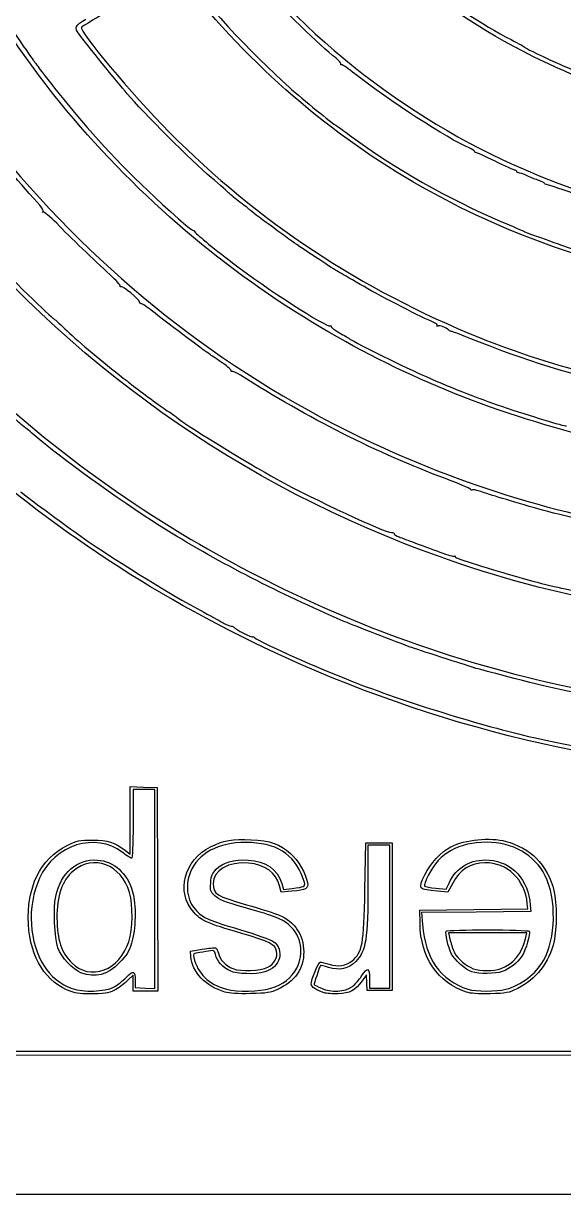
# Model space of a CAD drawing. Extents: x 30.9 to 96.9, y 156.2 to 225.1.
# Drawn here: x 47.2 to 58.41, y 156.17 to 180.49 of the extents above; entities that cross this region are included whole.
import ezdxf

# ---------------------------------------------------------------- set-up
doc = ezdxf.new("R2010")
doc.units = 0
doc.layers.add('Layer_1', color=7, linetype='CONTINUOUS')

msp = doc.modelspace()

# ---------------------------------------------------------------- linework, layer by layer
at = {"layer": 'Layer_1', "color": 3}
for p, q in [((49.41317, 163.93865), (49.41317, 164.64094)), ((49.41317, 164.64094), (49.69333, 164.63194)), ((49.69333, 164.63194), (49.97349, 164.62294)), ((49.97349, 164.62294), (49.98149, 162.50754)), ((49.70087, 164.57788), (49.47371, 164.57788)), ((49.47371, 164.57788), (49.47371, 163.86516)), ((49.92802, 164.57788), (49.70087, 164.57788)), ((49.92802, 162.51416), (49.92802, 164.57788)), ((49.41317, 163.23636), (49.41317, 163.93865)), ((54.28586, 162.50044), (54.30456, 163.47094)), ((54.30456, 163.47094), (54.57714, 163.47094)), ((54.35, 163.42546), (54.349, 162.61418)), ((54.57715, 163.42546), (54.35, 163.42546)), ((54.57714, 163.47094), (54.84973, 163.47094)), ((54.8043, 163.42546), (54.57715, 163.42546)), ((54.8043, 161.93938), (54.8043, 163.42546)), ((54.84973, 163.47094), (54.84973, 161.93937)), ((49.31477, 163.31136), (49.41317, 163.23636)), ((49.92802, 160.45045), (49.92802, 162.51416)), ((49.98149, 162.50754), (49.98949, 160.39213)), ((52.54679, 162.44787), (52.51039, 162.58426)), ((52.77196, 162.46827), (52.54679, 162.44787)), ((52.56108, 162.63154), (52.59798, 162.50828)), ((52.59798, 162.50828), (52.77944, 162.52888)), ((55.76019, 162.53128), (55.97404, 162.51058)), ((56.0085, 162.44791), (55.79259, 162.46861)), ((55.97404, 162.51058), (56.03144, 162.63804)), ((56.10876, 162.63626), (56.0085, 162.44791)), ((57.66651, 162.10624), (57.65591, 162.21239)), ((55.42526, 162.07584), (56.54589, 162.09104)), ((55.42926, 161.79711), (55.42526, 162.07584)), ((56.5945, 162.03749), (55.46186, 162.02949)), ((55.46186, 162.02949), (55.48156, 161.77966)), ((56.54589, 162.09104), (57.66651, 162.10624)), ((57.72713, 162.04549), (56.5945, 162.03749)), ((57.71813, 162.18197), (57.72713, 162.04549)), ((54.8043, 160.45328), (54.8043, 161.93938)), ((54.84973, 161.93937), (54.84973, 160.40778)), ((56.83307, 161.60571), (56.02128, 161.60571)), ((56.02128, 161.60571), (56.05868, 161.44649)), ((57.64488, 161.60571), (56.83307, 161.60571)), ((57.61698, 161.4815), (57.64488, 161.60571)), ((50.66969, 161.22639), (50.90895, 161.26589)), ((50.67669, 161.11353), (50.66969, 161.22639)), ((48.39208, 160.77633), (48.39206, 160.77633)), ((48.87716, 160.83503), (48.87714, 160.83503)), ((49.4742, 160.72777), (49.36884, 160.62227)), ((49.4742, 160.55995), (49.4742, 160.72777)), ((54.31684, 160.73074), (54.23034, 160.61116)), ((54.32584, 160.56926), (54.31684, 160.73074)), ((56.50689, 160.79532), (56.50689, 160.79464)), ((57.11471, 160.8647), (57.11476, 160.86514)), ((49.4742, 160.39213), (49.4742, 160.55995)), ((49.51843, 160.60492), (49.51915, 160.46845)), ((54.02503, 160.49147), (54.02503, 160.4914)), ((54.33484, 160.40778), (54.32584, 160.56926)), ((54.38028, 160.65042), (54.38028, 160.45328)), ((48.18699, 160.38454), (48.18656, 160.38503)), ((49.06886, 160.47655), (49.06884, 160.47663)), ((49.73185, 160.39213), (49.4742, 160.39213)), ((49.51915, 160.46845), (49.72358, 160.45945)), ((49.72358, 160.45945), (49.92802, 160.45045)), ((49.98949, 160.39213), (49.73185, 160.39213)), ((51.38146, 160.37366), (51.38186, 160.37369)), ((52.33145, 160.45413), (52.33143, 160.45409)), ((53.44165, 160.35885), (53.44119, 160.35879)), ((54.59228, 160.40778), (54.33484, 160.40778)), ((54.38028, 160.45328), (54.59229, 160.45328)), ((54.84973, 160.40778), (54.59228, 160.40778)), ((54.59229, 160.45328), (54.8043, 160.45328)), ((56.39428, 160.37271), (56.39437, 160.37261)), ((57.21221, 160.43403), (57.21213, 160.43381)), ((63.90773, 159.06535), (31.34175, 159.05735)), ((95.400976, 156.1708), (32.344721, 156.1708))]:
    msp.add_line(p, q, dxfattribs=at)
for points in [[(57.77243, 179.80189), (55.64406, 180.86274), (53.88764, 182.40278), (52.56629, 184.36668)], [(50.91122, 182.9965), (52.39121, 180.76265), (54.65658, 178.82139), (57.1364, 177.66199)], [(40.03579, 182.01169), (42.01217, 177.31923), (45.31762, 173.30783), (49.5192, 170.50292)], [(50.43442, 181.62186), (50.85071, 181.02671), (51.94904, 179.84156), (52.71449, 179.16156)], [(53.61464, 179.82377), (53.23123, 180.13331), (52.46991, 180.88818), (51.95748, 181.46691)], [(55.31919, 181.49071), (56.02233, 180.92558), (56.72388, 180.45516), (57.31814, 180.15035)], [(55.63721, 176.99589), (53.7269, 178.0515), (52.055, 179.46177), (50.65617, 181.19747)], [(47.95271, 178.85187), (47.46768, 179.44471), (46.5965, 180.68064), (46.5965, 180.77589)], [(46.70337, 180.74126), (46.76637, 180.63918), (47.39607, 179.72297), (47.41126, 179.71126)], [(49.15577, 180.86433), (48.75597, 180.62612), (48.417, 180.42046), (48.40247, 180.40729)], [(48.35424, 180.26213), (48.25095, 180.39716), (48.27314, 180.44579), (48.49701, 180.57522)], [(48.40247, 180.40729), (48.33357, 180.34479), (49.45186, 179.01008), (50.23096, 178.22499)], [(49.35226, 179.0253), (49.14838, 179.2673), (48.51092, 180.0573), (48.35424, 180.26213)], [(57.31814, 180.15035), (57.47639, 180.06915), (57.61268, 179.99347), (57.62101, 179.98209)], [(57.62101, 179.98209), (57.63531, 179.96259), (57.76338, 179.90049), (58.33233, 179.63714)], [(47.41126, 179.71126), (47.42206, 179.70326), (47.45256, 179.66196), (47.47896, 179.62026)], [(53.78654, 179.64531), (53.79554, 179.65991), (53.71824, 179.74021), (53.61464, 179.82377)], [(63.18677, 178.37914), (61.29833, 178.47174), (59.48552, 178.94805), (57.77243, 179.80189)], [(47.47896, 179.62026), (47.54206, 179.52076), (47.96725, 178.98608), (48.28692, 178.60426)], [(53.80024, 179.62711), (53.78374, 179.62211), (53.77754, 179.63111), (53.78654, 179.64531)], [(54.07937, 179.43831), (53.94236, 179.54674), (53.81675, 179.63169), (53.80024, 179.62711)], [(58.33233, 179.63714), (58.46535, 179.57554), (58.62549, 179.50917), (58.6882, 179.48957)], [(56.44756, 177.9026), (56.0127, 178.08617), (54.76814, 178.89324), (54.07937, 179.43831)], [(51.09412, 177.28849), (50.69422, 177.62717), (49.6684, 178.65001), (49.35226, 179.0253)], [(52.71449, 179.16156), (53.00619, 178.9024), (53.58924, 178.428), (53.70965, 178.35181)], [(53.19909, 174.2779), (51.21339, 175.47983), (49.46295, 177.00592), (47.95271, 178.85187)], [(47.32006, 176.95626), (46.91006, 177.40941), (46.41302, 178.01367), (46.06445, 178.48273)], [(48.28692, 178.60426), (48.92032, 177.84772), (49.49542, 177.26061), (50.41845, 176.42821)], [(53.70965, 178.35181), (53.75365, 178.32391), (53.89191, 178.22483), (54.01685, 178.13154)], [(46.38329, 178.22537), (48.34315, 175.70062), (50.80567, 173.64442), (53.6231, 172.1801)], [(50.23096, 178.22499), (52.07425, 176.36756), (54.20702, 174.95558), (56.66697, 173.96407)], [(54.01685, 178.13154), (54.86319, 177.49954), (56.04395, 176.8287), (57.10612, 176.3764)], [(56.56113, 177.8276), (56.56113, 177.8425), (56.51003, 177.8762), (56.44756, 177.9026)], [(56.58383, 177.8063), (56.57133, 177.8033), (56.56113, 177.8123), (56.56113, 177.8276)], [(56.98786, 177.62433), (56.77814, 177.72756), (56.59633, 177.80945), (56.58383, 177.8063)], [(55.09501, 169.69184), (50.99839, 171.30261), (47.49712, 173.97798), (44.82021, 177.54299)], [(57.40431, 177.43662), (57.38501, 177.43662), (57.19758, 177.52112), (56.98786, 177.62433)], [(57.1364, 177.66199), (59.18599, 176.70374), (61.21397, 176.22544), (63.45127, 176.17263)], [(51.47289, 176.95619), (51.44779, 176.98379), (51.27736, 177.1333), (51.09412, 177.28849)], [(57.43941, 177.41142), (57.43941, 177.42532), (57.42361, 177.43662), (57.40431, 177.43662)], [(57.47721, 177.38582), (57.45641, 177.38611), (57.43941, 177.39762), (57.43941, 177.41142)], [(57.65135, 177.32382), (57.57645, 177.35772), (57.49802, 177.38562), (57.47721, 177.38582)], [(57.90122, 177.22206), (57.83882, 177.24416), (57.72632, 177.28996), (57.65135, 177.32382)], [(58.0148, 177.16276), (58.0148, 177.17326), (57.9637, 177.20006), (57.90122, 177.22206)], [(58.0526, 177.14066), (58.0318, 177.14166), (58.0148, 177.15226), (58.0148, 177.16276)], [(58.8022, 176.89483), (58.41074, 177.02842), (58.07341, 177.13904), (58.0526, 177.14066)], [(47.60247, 176.57196), (47.63087, 176.60346), (47.59447, 176.65326), (47.32006, 176.95626)], [(51.70004, 176.76965), (51.60024, 176.84465), (51.49798, 176.92862), (51.47289, 176.95619)], [(66.52542, 175.11871), (62.84896, 174.49398), (58.94764, 175.16661), (55.63721, 176.99589)], [(47.61437, 176.56696), (47.59587, 176.55646), (47.59057, 176.55896), (47.60247, 176.57196)], [(47.88979, 176.33678), (47.75678, 176.47392), (47.63284, 176.57751), (47.61437, 176.56696)], [(51.89674, 176.61524), (51.88874, 176.62524), (51.79994, 176.69464), (51.70004, 176.76965)], [(52.87043, 175.896), (52.67086, 176.03143), (51.92333, 176.5836), (51.89674, 176.61524)], [(48.9958, 175.2704), (48.66639, 175.56907), (48.17261, 176.04516), (47.88979, 176.33678)], [(50.41845, 176.42821), (50.56179, 176.29893), (50.69298, 176.19316), (50.70997, 176.19316)], [(57.10612, 176.3764), (57.34766, 176.27355), (57.57254, 176.17673), (57.60585, 176.16125)], [(46.13181, 176.14076), (46.10121, 176.09116), (46.71522, 175.41097), (47.28949, 174.85826)], [(50.70997, 176.19316), (50.72697, 176.19316), (50.74537, 176.18136), (50.75097, 176.16706)], [(50.75097, 176.16706), (50.76607, 176.12816), (51.10538, 175.848), (51.53963, 175.51595)], [(57.60585, 176.16125), (57.63915, 176.14575), (57.72777, 176.11135), (57.80273, 176.08475)], [(57.80273, 176.08475), (57.87763, 176.05815), (58.12982, 175.96861), (58.36304, 175.88575)], [(53.76911, 175.30871), (53.66759, 175.36621), (53.22494, 175.65544), (52.87043, 175.896)], [(58.36304, 175.88575), (59.21364, 175.58356), (60.37451, 175.30006), (61.31602, 175.16458)], [(51.53963, 175.51595), (52.24658, 174.97534), (53.4979, 174.16658), (53.56403, 174.20751)], [(49.20985, 175.03066), (49.21985, 175.04676), (49.12345, 175.15464), (48.9958, 175.2704)], [(54.26885, 175.02105), (54.04931, 175.14795), (53.82443, 175.2774), (53.76911, 175.30871)], [(47.28949, 174.85826), (47.5749, 174.58357), (47.81524, 174.35882), (47.82357, 174.35882)], [(49.22155, 175.01976), (49.20525, 175.00966), (49.19995, 175.01476), (49.20985, 175.03066)], [(49.61145, 174.70193), (49.60945, 174.75663), (49.25858, 175.04268), (49.22155, 175.01976)], [(55.70495, 174.28376), (55.50029, 174.36406), (54.65189, 174.79962), (54.26885, 175.02105)], [(49.64355, 174.66763), (49.62665, 174.66463), (49.61215, 174.67993), (49.61145, 174.70193)], [(49.88447, 174.50486), (49.76888, 174.59746), (49.66046, 174.67075), (49.64355, 174.66763)], [(47.82357, 174.35882), (47.83157, 174.35882), (47.93806, 174.26282), (48.05946, 174.14554)], [(51.07897, 173.60719), (50.93366, 173.70599), (50.093, 174.33774), (49.88447, 174.50486)], [(48.05946, 174.14554), (48.27725, 173.93511), (48.77297, 173.51488), (49.18588, 173.1907)], [(59.00896, 171.88632), (56.86265, 172.41956), (55.00782, 173.18309), (53.19909, 174.2779)], [(53.56403, 174.20751), (53.58073, 174.21791), (53.59063, 174.21151), (53.58603, 174.19311)], [(53.58603, 174.19311), (53.58103, 174.17491), (53.65943, 174.11591), (53.75943, 174.06196)], [(55.78355, 174.21376), (55.79425, 174.23106), (55.75895, 174.26256), (55.70495, 174.28376)], [(55.79685, 174.20256), (55.77875, 174.19136), (55.77285, 174.19656), (55.78355, 174.21376)], [(56.0192, 174.12146), (55.9869, 174.16666), (55.83088, 174.22359), (55.79685, 174.20256)], [(56.0646, 174.09446), (56.0498, 174.09517), (56.0294, 174.10716), (56.0192, 174.12146)], [(53.75943, 174.06196), (53.85933, 174.00806), (53.94796, 173.95598), (53.95629, 173.94623)], [(53.95629, 173.94623), (53.99069, 173.90593), (55.00536, 173.39928), (55.45551, 173.19759)], [(56.66696, 173.86799), (56.12336, 174.08321), (56.09677, 174.09321), (56.0646, 174.09446)], [(59.98932, 172.88637), (58.78321, 173.12622), (57.82665, 173.40884), (56.66696, 173.86799)], [(56.66697, 173.96407), (58.20674, 173.34345), (60.02072, 172.88457), (61.6492, 172.70372)], [(51.34243, 173.42863), (51.23918, 173.49853), (51.12062, 173.57889), (51.07897, 173.60719)], [(51.51191, 173.27193), (51.52201, 173.28823), (51.44571, 173.35873), (51.34243, 173.42863)], [(49.18588, 173.1907), (49.3024, 173.0992), (49.41824, 173.00826), (49.44332, 172.98858)], [(51.52421, 173.26123), (51.50741, 173.25083), (51.50191, 173.25523), (51.51191, 173.27193)], [(51.70303, 173.18533), (51.62153, 173.23753), (51.541, 173.27163), (51.52421, 173.26123)], [(55.95512, 171.03655), (54.53829, 171.56455), (53.10495, 172.28887), (51.70303, 173.18533)], [(55.45551, 173.19759), (55.98868, 172.95868), (56.64534, 172.69836), (57.11808, 172.5385)], [(49.44332, 172.98858), (49.66008, 172.81838), (50.03689, 172.54275), (50.18551, 172.44568)], [(51.68386, 167.77599), (49.14625, 169.04974), (46.93099, 170.63111), (44.94969, 172.58318)], [(50.18551, 172.44568), (50.28541, 172.38038), (50.37405, 172.31836), (50.38237, 172.30781)], [(57.11808, 172.5385), (57.74538, 172.32637), (58.3975, 172.1291), (58.47145, 172.1291)], [(47.27354, 172.06233), (47.20454, 172.11593), (47.10226, 172.20256), (47.04639, 172.25485)], [(50.38237, 172.30781), (50.44807, 172.22451), (51.83976, 171.36412), (52.45705, 171.02516)], [(53.6231, 172.1801), (55.6615, 171.12068), (57.92138, 170.36563), (60.16512, 169.99435)], [(47.58084, 171.80947), (47.48094, 171.89497), (47.34261, 172.00872), (47.27354, 172.06233)], [(50.16397, 169.97129), (49.40359, 170.44004), (48.08492, 171.37842), (47.58084, 171.80947)], [(52.45705, 171.02516), (53.23635, 170.59724), (54.69855, 169.91572), (54.83734, 169.91572)], [(56.47593, 170.81605), (56.46423, 170.83495), (56.22992, 170.93414), (55.95512, 171.03655)], [(47.14157, 170.7639), (47.16287, 170.739), (47.92065, 170.17565), (48.24706, 169.94194)], [(56.51663, 170.80125), (56.50593, 170.79055), (56.48763, 170.79725), (56.47593, 170.81605)], [(56.66214, 170.77595), (56.59284, 170.80055), (56.52737, 170.81195), (56.51663, 170.80125)], [(57.80274, 170.42696), (57.21463, 170.59968), (56.80684, 170.72445), (56.66214, 170.77595)], [(49.5192, 170.50292), (51.23885, 169.3549), (53.19775, 168.37039), (55.14946, 167.67325)], [(59.61997, 169.99286), (59.38233, 170.03056), (58.15069, 170.32476), (57.80274, 170.42696)], [(53.83513, 168.07837), (52.50425, 168.65014), (51.29904, 169.27157), (50.16397, 169.97129)], [(48.24706, 169.94194), (48.98781, 169.41154), (50.22075, 168.64267), (50.94261, 168.26096)], [(54.83734, 169.91572), (54.86914, 169.91572), (54.89514, 169.90342), (54.89514, 169.88832)], [(54.89514, 169.88832), (54.89514, 169.87322), (54.93944, 169.84432), (54.99354, 169.82412)], [(54.99354, 169.82412), (55.04764, 169.80382), (55.1942, 169.74962), (55.31913, 169.70362)], [(62.80009, 168.05266), (60.00081, 168.20079), (57.57424, 168.71703), (55.09501, 169.69184)], [(55.31913, 169.70362), (55.44406, 169.65762), (55.67916, 169.57079), (55.84158, 169.51062)], [(55.84158, 169.51062), (56.00399, 169.45042), (56.13709, 169.41122), (56.13734, 169.42342)], [(56.13734, 169.42342), (56.13762, 169.43562), (56.14784, 169.43142), (56.16004, 169.41302)], [(56.16004, 169.41302), (56.18644, 169.37432), (56.57909, 169.2496), (57.62093, 168.94889)], [(57.62093, 168.94889), (57.79583, 168.89839), (58.09567, 168.82248), (58.28724, 168.78017)], [(58.28724, 168.78017), (58.47881, 168.73787), (58.78841, 168.6693), (58.97526, 168.62782)], [(50.94261, 168.26096), (51.12584, 168.16406), (51.31665, 168.06005), (51.36663, 168.02981)], [(51.36663, 168.02981), (51.41663, 167.99961), (51.4802, 167.97481), (51.50796, 167.97471)], [(55.22834, 167.53769), (54.75031, 167.71756), (53.971, 168.02), (53.83513, 168.07837)], [(51.50796, 167.97471), (51.53566, 167.97471), (51.56296, 167.96261), (51.56856, 167.94811)], [(51.56856, 167.94811), (51.58116, 167.91511), (51.95724, 167.72387), (51.95724, 167.75047)], [(62.43665, 164.91334), (58.72174, 165.11075), (55.04195, 166.09041), (51.68386, 167.77599)], [(51.95724, 167.75047), (51.95724, 167.76107), (51.97754, 167.75247), (52.00244, 167.73227)], [(52.00244, 167.73227), (52.10826, 167.64437), (53.09283, 167.19946), (53.89564, 166.87685)], [(55.14946, 167.67325), (57.58446, 166.80348), (59.83559, 166.35125), (62.61838, 166.17283)], [(55.87952, 167.32442), (55.57968, 167.41982), (55.28664, 167.51575), (55.22834, 167.53769)], [(56.47011, 167.13352), (56.44511, 167.14352), (56.17935, 167.22902), (55.87952, 167.32442)], [(56.54581, 167.10842), (56.52911, 167.11242), (56.49511, 167.12392), (56.47011, 167.13352)], [(57.00011, 166.98905), (56.76691, 167.05055), (56.56246, 167.10423), (56.54581, 167.10842)], [(53.89564, 166.87685), (54.9354, 166.45901), (56.60004, 165.93487), (57.68343, 165.68419)], [(59.36251, 166.46188), (58.40521, 166.63001), (58.12622, 166.69226), (57.00011, 166.98905)], [(57.68343, 165.68419), (58.41499, 165.51493), (59.60257, 165.29399), (60.28264, 165.20065)], [(49.25481, 163.27442), (48.69685, 163.70081), (47.85092, 163.43847), (47.53258, 162.74032)], [(49.47371, 163.86516), (49.47371, 163.42008), (49.46251, 163.15245), (49.44411, 163.15245)], [(47.3033, 161.78776), (47.2571, 162.54048), (47.55443, 163.14541), (48.10448, 163.41763)], [(48.10448, 163.41763), (48.3246, 163.52656), (48.34841, 163.53164), (48.6393, 163.53164)], [(48.6393, 163.53164), (48.9637, 163.53164), (49.07229, 163.49624), (49.31477, 163.31136)], [(51.92691, 163.47845), (51.33349, 163.50955), (50.88839, 163.31168), (50.69585, 162.93122)], [(51.08202, 163.39201), (51.33518, 163.51869), (51.5518, 163.55648), (51.92604, 163.53927)], [(51.92604, 163.53927), (52.31705, 163.52127), (52.52767, 163.44787), (52.74196, 163.25498)], [(53.0303, 162.64812), (52.87046, 163.18692), (52.52467, 163.44713), (51.92691, 163.47845)], [(56.81293, 163.48607), (56.23608, 163.48607), (55.83127, 163.25971), (55.60766, 162.81214)], [(56.0702, 163.39203), (56.36496, 163.54261), (56.88295, 163.59354), (57.21617, 163.50469)], [(58.029, 162.79019), (57.80905, 163.22482), (57.35253, 163.48607), (56.81293, 163.48607)], [(57.21617, 163.50469), (57.43139, 163.44729), (57.71291, 163.29146), (57.84209, 163.15819)], [(49.40144, 162.4398), (49.23257, 163.02441), (48.65054, 163.24643), (48.23057, 162.88645)], [(49.44411, 163.15245), (49.42781, 163.15245), (49.34261, 163.20735), (49.25481, 163.27442)], [(50.73375, 162.03281), (50.36006, 162.44901), (50.53104, 163.1163), (51.08202, 163.39201)], [(52.74196, 163.25498), (52.89598, 163.11632), (53.05899, 162.83623), (53.09567, 162.64724)], [(55.53061, 162.8127), (55.6331, 163.02962), (55.88027, 163.295), (56.0702, 163.39203)], [(57.84209, 163.15819), (58.00905, 162.98595), (58.15782, 162.71328), (58.20987, 162.48412)], [(47.86835, 162.36095), (47.97714, 162.85135), (48.31182, 163.1435), (48.73398, 163.11658)], [(48.73398, 163.11658), (49.07724, 163.09468), (49.34864, 162.85014), (49.46403, 162.45874)], [(50.69585, 162.93122), (50.53793, 162.61914), (50.57974, 162.26523), (50.79944, 162.05448)], [(51.08588, 162.64483), (51.09628, 162.79428), (51.11298, 162.83503), (51.20165, 162.92659)], [(51.86936, 163.05222), (51.44753, 163.08762), (51.13916, 162.90713), (51.13916, 162.62482)], [(51.20165, 162.92659), (51.34155, 163.07113), (51.56093, 163.13375), (51.86387, 163.11562)], [(51.86387, 163.11562), (52.22967, 163.09372), (52.47344, 162.92449), (52.56108, 162.63154)], [(52.51039, 162.58426), (52.43659, 162.86068), (52.21379, 163.0233), (51.86936, 163.05222)], [(56.03144, 162.63804), (56.17968, 162.96723), (56.4857, 163.1422), (56.8656, 163.11498)], [(56.77578, 163.06025), (56.47714, 163.05725), (56.25916, 162.91883), (56.10876, 162.63626)], [(57.65591, 162.21239), (57.60591, 162.71432), (57.24215, 163.06471), (56.77578, 163.06025)], [(56.8656, 163.11498), (57.3378, 163.08118), (57.68436, 162.70188), (57.71813, 162.18197)], [(47.53258, 162.74032), (47.40551, 162.46166), (47.34182, 162.10011), (47.3642, 161.78448)], [(48.23057, 162.88645), (48.00242, 162.6909), (47.89271, 162.37149), (47.89485, 161.90906)], [(55.79259, 162.46861), (55.38915, 162.50731), (55.3874, 162.50961), (55.53061, 162.8127)], [(55.60766, 162.81214), (55.54826, 162.69312), (55.51006, 162.5859), (55.52296, 162.57388)], [(57.9939, 161.03218), (58.24934, 161.46864), (58.26637, 162.32118), (58.029, 162.79019)], [(49.38504, 161.4179), (49.46944, 161.68536), (49.47734, 162.17694), (49.40144, 162.4398)], [(49.46403, 162.45874), (49.54293, 162.19112), (49.53223, 161.66985), (49.44203, 161.38852)], [(51.17478, 162.3731), (51.07918, 162.4649), (51.07438, 162.47942), (51.08588, 162.64483)], [(51.13916, 162.62482), (51.13916, 162.40953), (51.20696, 162.36662), (51.83015, 162.18773)], [(53.09567, 162.64724), (53.11967, 162.52339), (53.06867, 162.49519), (52.77196, 162.46827)], [(52.77944, 162.52888), (53.02507, 162.55668), (53.05342, 162.57018), (53.0303, 162.64812)], [(54.01857, 161.02046), (54.23686, 161.20439), (54.26378, 161.35342), (54.28586, 162.50044)], [(54.349, 162.61418), (54.348, 161.4673), (54.3092, 161.22329), (54.09636, 161.01019)], [(55.52296, 162.57388), (55.53576, 162.56188), (55.64257, 162.54268), (55.76019, 162.53128)], [(58.20987, 162.48412), (58.26997, 162.21957), (58.27057, 161.68199), (58.21087, 161.42917)], [(47.91345, 161.29385), (47.84365, 161.48718), (47.81665, 162.12764), (47.86835, 162.36095)], [(51.80836, 162.124), (51.3602, 162.25201), (51.25984, 162.29147), (51.17478, 162.3731)], [(51.83015, 162.18773), (52.12748, 162.10233), (52.43237, 162.0061), (52.50768, 161.97377)], [(51.72904, 161.59274), (50.99947, 161.80715), (50.89482, 161.85342), (50.73375, 162.03281)], [(50.79944, 162.05448), (50.95793, 161.90242), (51.02716, 161.8729), (51.70136, 161.66979)], [(52.72201, 161.76002), (52.57621, 161.8882), (52.43016, 161.94639), (51.80836, 162.124)], [(52.50768, 161.97377), (52.83169, 161.83469), (53.01614, 161.55784), (53.01666, 161.20983)], [(48.18656, 160.38503), (47.66276, 160.57287), (47.34712, 161.07415), (47.3033, 161.78776)], [(47.3642, 161.78448), (47.4122, 161.10652), (47.71836, 160.62304), (48.2108, 160.44735)], [(47.89485, 161.90906), (47.89685, 161.45567), (47.98615, 161.19177), (48.21107, 160.97419)], [(52.8722, 160.8743), (53.02923, 161.1753), (52.9665, 161.54503), (52.72201, 161.76002)], [(56.39437, 160.37261), (55.79502, 160.57119), (55.43951, 161.09593), (55.42926, 161.79711)], [(55.48156, 161.77966), (55.53766, 161.06897), (55.85561, 160.61575), (56.42474, 160.43503)], [(51.70136, 161.66979), (52.03031, 161.57069), (52.33491, 161.46335), (52.37826, 161.43124)], [(52.45458, 161.22397), (52.41868, 161.36739), (52.31282, 161.42117), (51.72904, 161.59274)], [(56.07883, 161.17723), (56.01473, 161.30427), (55.94667, 161.59767), (55.97192, 161.63857)], [(55.97192, 161.63857), (55.99592, 161.67747), (57.67265, 161.67507), (57.6967, 161.63657)], [(57.11476, 160.86514), (57.36531, 160.95064), (57.54824, 161.17514), (57.61698, 161.4815)], [(57.6967, 161.63657), (57.7279, 161.58597), (57.6276, 161.25093), (57.54271, 161.12249)], [(48.39206, 160.77633), (48.2285, 160.83433), (47.98382, 161.0989), (47.91345, 161.29385)], [(48.87714, 160.83503), (49.08503, 160.90593), (49.30203, 161.155), (49.38504, 161.4179)], [(49.44203, 161.38852), (49.38183, 161.20062), (49.34223, 161.13699), (49.18753, 160.97925)], [(51.08378, 161.23041), (51.03958, 161.22241), (50.9385, 161.20681), (50.85932, 161.19641)], [(50.90895, 161.26589), (51.04053, 161.28759), (51.16532, 161.29889), (51.18625, 161.29079)], [(51.18478, 161.15191), (51.16698, 161.23331), (51.15388, 161.24351), (51.08378, 161.23041)], [(51.18625, 161.29079), (51.20715, 161.28279), (51.23355, 161.23399), (51.24485, 161.18241)], [(52.37826, 161.43124), (52.63022, 161.24461), (52.53556, 160.89129), (52.20721, 160.79278)], [(52.27106, 160.89171), (52.40221, 160.95571), (52.48449, 161.10464), (52.45458, 161.22397)], [(56.05868, 161.44649), (56.07928, 161.35889), (56.11878, 161.24375), (56.14658, 161.19057)], [(58.21087, 161.42917), (58.10698, 160.98782), (57.83801, 160.63905), (57.45746, 160.45222)], [(48.21107, 160.97419), (48.39504, 160.79618), (48.62342, 160.74846), (48.87716, 160.83503)], [(49.18753, 160.97925), (48.93996, 160.72682), (48.70252, 160.66625), (48.39208, 160.77633)], [(51.38186, 160.37369), (50.98378, 160.48955), (50.69544, 160.79209), (50.67669, 161.11353)], [(50.85932, 161.19641), (50.72149, 161.17821), (50.71617, 161.17391), (50.73462, 161.09589)], [(50.73462, 161.09589), (50.81452, 160.75772), (51.0378, 160.54034), (51.41216, 160.43603)], [(51.48663, 160.81358), (51.34059, 160.87998), (51.21307, 161.02295), (51.18478, 161.15191)], [(51.24485, 161.18241), (51.27465, 161.04668), (51.3938, 160.92), (51.54675, 160.86151)], [(53.01666, 161.20983), (53.01738, 160.85859), (52.83176, 160.59195), (52.47342, 160.42866)], [(53.1688, 160.53681), (53.1688, 160.62601), (53.32382, 160.9992), (53.36074, 160.99886)], [(53.36074, 160.99886), (53.38014, 160.99857), (53.4641, 160.97766), (53.54739, 160.95226)], [(54.09636, 161.01019), (53.93906, 160.85268), (53.77231, 160.81697), (53.52839, 160.88857)], [(53.54739, 160.95226), (53.73543, 160.89476), (53.89719, 160.91816), (54.01857, 161.02046)], [(56.50689, 160.79464), (56.37523, 160.83684), (56.14827, 161.03972), (56.07883, 161.17723)], [(56.14658, 161.19057), (56.20928, 161.0704), (56.39973, 160.90763), (56.53477, 160.8587)], [(57.54271, 161.12249), (57.44481, 160.97426), (57.29889, 160.8599), (57.13308, 160.80132)], [(57.21213, 160.43381), (57.53272, 160.51951), (57.82468, 160.74303), (57.9939, 161.03218)], [(49.33183, 160.67992), (49.48775, 160.83604), (49.5172, 160.82421), (49.51843, 160.60492)], [(52.20721, 160.79278), (52.01987, 160.73658), (51.63128, 160.74778), (51.48663, 160.81358)], [(51.54675, 160.86151), (51.7218, 160.79461), (52.10463, 160.81051), (52.27106, 160.89171)], [(52.33143, 160.45409), (52.58973, 160.53399), (52.7662, 160.6711), (52.8722, 160.8743)], [(53.36426, 160.92957), (53.33626, 160.88177), (53.22465, 160.53893), (53.23399, 160.52957)], [(53.52839, 160.88857), (53.44009, 160.91447), (53.36625, 160.93287), (53.36426, 160.92957)], [(54.21855, 160.70942), (54.3412, 160.90322), (54.38028, 160.88895), (54.38028, 160.65042)], [(57.13308, 160.80132), (56.9904, 160.75092), (56.65503, 160.74762), (56.50689, 160.79532)], [(56.53477, 160.8587), (56.6799, 160.8061), (56.95051, 160.8091), (57.11471, 160.8647)], [(49.06884, 160.47663), (49.13764, 160.51253), (49.25598, 160.60397), (49.33183, 160.67992)], [(49.36884, 160.62227), (49.31094, 160.56427), (49.19845, 160.4786), (49.11897, 160.43194)], [(53.44119, 160.35879), (53.28818, 160.40849), (53.1688, 160.48647), (53.1688, 160.53681)], [(53.23399, 160.52957), (53.24099, 160.52257), (53.30749, 160.48847), (53.38192, 160.45377)], [(53.38192, 160.45377), (53.5801, 160.36137), (53.87752, 160.37877), (54.02503, 160.49147)], [(54.23034, 160.61116), (54.084, 160.40886), (53.97223, 160.34851), (53.72971, 160.34085)], [(54.02503, 160.4914), (54.08413, 160.5366), (54.17124, 160.63468), (54.21855, 160.70942)], [(48.65645, 160.33864), (48.41101, 160.33164), (48.30388, 160.34264), (48.18699, 160.38454)], [(48.2108, 160.44735), (48.43276, 160.36815), (48.89082, 160.38375), (49.06886, 160.47655)], [(49.11897, 160.43194), (48.98934, 160.35584), (48.94173, 160.34624), (48.65645, 160.33864)], [(51.91148, 160.34296), (51.65139, 160.33696), (51.47148, 160.34696), (51.38146, 160.37366)], [(51.41216, 160.43603), (51.63593, 160.37373), (52.10098, 160.38283), (52.33145, 160.45413)], [(52.47342, 160.42866), (52.32597, 160.36146), (52.25661, 160.35086), (51.91148, 160.34296)], [(53.72971, 160.34085), (53.61303, 160.33685), (53.4834, 160.34485), (53.44165, 160.35885)], [(56.882, 160.34111), (56.63758, 160.33511), (56.47505, 160.34611), (56.39428, 160.37271)], [(56.42474, 160.43503), (56.58574, 160.38393), (57.02325, 160.38323), (57.21221, 160.43403)], [(57.45746, 160.45222), (57.25992, 160.35522), (57.22869, 160.34921), (56.882, 160.34111)], [(31.2577, 159.20673), (31.346, 159.15213), (32.26126, 159.15053), (63.88002, 159.15043)]]:
    msp.add_open_spline(points, degree=3, dxfattribs=at)

doc.saveas('drawing.dxf')
